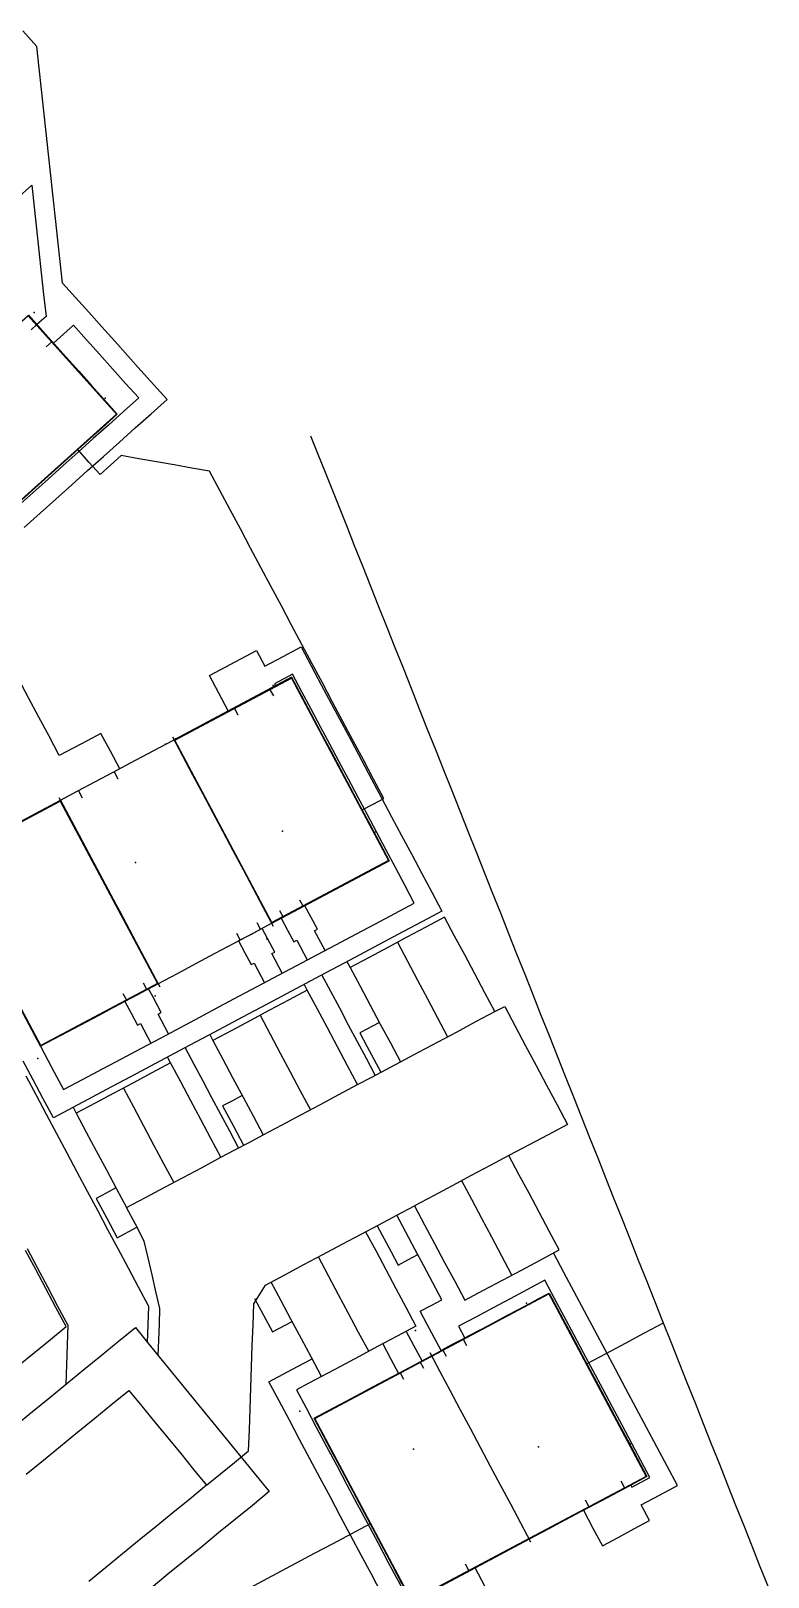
# Model space of a CAD drawing. Header units: metres. Extents: x 337936 to 338469, y 373266 to 374026.
# Drawn here: x 338193.3 to 338226.3, y 373599.6 to 373669 of the extents above; entities that cross this region are included whole.
import ezdxf

# ---------------------------------------------------------------- set-up
doc = ezdxf.new("R2010")
doc.units = ezdxf.units.M
for name, color, linetype in [('3D_LINES', 3, 'Continuous'), ('3D_Points', 1, 'Continuous'), ('PLOTS EXTERNAL LEVEL', 6, 'Continuous'), ('PLOTS FFL', 5, 'Continuous')]:
    doc.layers.add(name, color=color, linetype=linetype)

msp = doc.modelspace()

# ---------------------------------------------------------------- linework, layer by layer
at = {"layer": '3D_LINES'}
for points in [[(338192.981, 373646.693, 33.74), (338193.692, 373647.331, 33.739), (338194.404, 373647.97, 33.737), (338195.116, 373648.608, 33.736), (338195.828, 373649.246, 33.734), (338196.539, 373649.884, 33.733), (338197.251, 373650.522, 33.731), (338197.963, 373651.16, 33.737), (338198.675, 373651.799, 33.75), (338199.387, 373652.437, 33.75), (338198.801, 373653.09, 33.75), (338198.215, 373653.743, 33.75), (338197.63, 373654.396, 33.75), (338197.044, 373655.049, 33.75), (338196.459, 373655.702, 33.749), (338195.873, 373656.355, 33.748), (338195.288, 373657.009, 33.748), (338194.702, 373657.662, 33.747), (338194.597, 373658.627, 33.745), (338194.492, 373659.593, 33.743), (338194.387, 373660.558, 33.742), (338194.282, 373661.523, 33.74), (338194.177, 373662.489, 33.739), (338194.072, 373663.454, 33.737), (338193.967, 373664.42, 33.735), (338193.862, 373665.385, 33.734), (338193.757, 373666.351, 33.732), (338193.652, 373667.316, 33.73), (338193.547, 373668.282, 33.729), (338192.92, 373668.98, 33.728)], [(338189.697, 373660.098, 33.752), (338190.068, 373659.684, 33.753), (338190.44, 373659.27, 33.753), (338190.886, 373659.67, 33.747), (338191.333, 373660.071, 33.745), (338191.232, 373660.183, 33.745), (338191.928, 373660.807, 33.743), (338192.623, 373661.431, 33.741), (338193.319, 373662.054, 33.74), (338193.426, 373661.073, 33.742), (338193.532, 373660.092, 33.743), (338193.639, 373659.11, 33.745), (338193.746, 373658.129, 33.747), (338193.853, 373657.148, 33.748), (338193.959, 373656.167, 33.75), (338193.551, 373655.8, 33.756), (338193.922, 373655.386, 33.756), (338194.293, 373654.972, 33.755)], [(338193.167, 373656.228, 33.747), (338193.731, 373655.599, 33.747), (338194.296, 373654.969, 33.747), (338194.86, 373654.34, 33.746), (338195.425, 373653.71, 33.746), (338195.989, 373653.08, 33.746), (338196.553, 373652.451, 33.746), (338197.155, 373651.779, 33.746), (338196.461, 373651.157, 33.746), (338195.766, 373650.534, 33.747), (338195.072, 373649.911, 33.747), (338194.377, 373649.289, 33.747), (338193.683, 373648.666, 33.747), (338192.988, 373648.043, 33.747)], [(338193.551, 373655.8, 33.746), (338193.922, 373655.386, 33.746), (338194.293, 373654.972, 33.746), (338194.74, 373655.372, 33.746), (338195.187, 373655.773, 33.746), (338195.772, 373655.12, 33.746), (338196.358, 373654.466, 33.746), (338196.944, 373653.813, 33.746), (338197.53, 373653.159, 33.746), (338198.116, 373652.506, 33.746), (338197.438, 373651.898, 33.746), (338196.76, 373651.291, 33.746), (338196.082, 373650.683, 33.746), (338195.405, 373650.075, 33.746), (338194.727, 373649.468, 33.746), (338194.049, 373648.86, 33.746), (338193.372, 373648.253, 33.746), (338192.694, 373647.645, 33.746)], [(338193.288, 373655.565, 33.765), (338193.551, 373655.8, 33.756)], [(338193.971, 373654.803, 33.764), (338194.233, 373655.039, 33.755)], [(338205.828, 373650.81, 33.75), (338206.155, 373649.99, 33.75), (338206.482, 373649.17, 33.75), (338206.809, 373648.35, 33.743), (338207.136, 373647.53, 33.733), (338207.463, 373646.71, 33.722), (338207.79, 373645.89, 33.712), (338208.154, 373644.974, 33.7), (338208.518, 373644.057, 33.689), (338208.882, 373643.141, 33.677), (338209.246, 373642.224, 33.666), (338209.61, 373641.308, 33.654), (338209.974, 373640.391, 33.643), (338210.337, 373639.475, 33.631), (338210.701, 373638.558, 33.619), (338211.065, 373637.642, 33.61), (338211.429, 373636.725, 33.61), (338211.793, 373635.809, 33.609), (338212.157, 373634.892, 33.609), (338212.521, 373633.976, 33.608), (338212.885, 373633.059, 33.608), (338213.249, 373632.143, 33.607), (338213.613, 373631.226, 33.609), (338213.977, 373630.31, 33.612), (338214.341, 373629.394, 33.614), (338214.705, 373628.477, 33.617), (338215.068, 373627.561, 33.619), (338215.432, 373626.644, 33.622), (338215.796, 373625.728, 33.624), (338216.16, 373624.811, 33.627), (338216.524, 373623.895, 33.629), (338216.888, 373622.978, 33.632), (338217.252, 373622.062, 33.634), (338217.616, 373621.145, 33.637), (338217.98, 373620.229, 33.639), (338218.344, 373619.312, 33.642), (338218.708, 373618.396, 33.644), (338219.072, 373617.479, 33.647), (338219.435, 373616.563, 33.649), (338219.799, 373615.646, 33.652), (338220.163, 373614.73, 33.654), (338220.527, 373613.814, 33.657), (338220.891, 373612.897, 33.659), (338221.255, 373611.981, 33.662), (338221.619, 373611.064, 33.664), (338221.983, 373610.148, 33.667), (338222.347, 373609.231, 33.669), (338222.711, 373608.315, 33.671), (338223.075, 373607.398, 33.674), (338223.439, 373606.482, 33.676), (338223.803, 373605.565, 33.678), (338224.166, 373604.649, 33.677), (338224.53, 373603.732, 33.676), (338224.894, 373602.816, 33.675), (338225.258, 373601.899, 33.675), (338225.622, 373600.983, 33.674), (338225.986, 373600.066, 33.672), (338226.35, 373599.15, 33.671)], [(338208.145, 373634.015, 33.6), (338208.631, 373634.273, 33.601), (338209.116, 373634.531, 33.603), (338208.656, 373635.395, 33.603), (338208.197, 373636.259, 33.603), (338207.737, 373637.123, 33.603), (338207.277, 373637.987, 33.604), (338206.817, 373638.851, 33.604), (338206.357, 373639.715, 33.613), (338205.897, 373640.579, 33.624), (338205.438, 373641.443, 33.634), (338204.978, 373642.306, 33.644), (338204.518, 373643.17, 33.655), (338204.058, 373644.034, 33.665), (338203.598, 373644.898, 33.675), (338203.138, 373645.762, 33.685), (338202.678, 373646.626, 33.696), (338202.219, 373647.49, 33.706), (338201.759, 373648.354, 33.716), (338201.299, 373649.218, 33.727), (338200.505, 373649.358, 33.724), (338199.711, 373649.499, 33.722), (338198.917, 373649.64, 33.72), (338198.123, 373649.78, 33.719), (338197.329, 373649.921, 33.726), (338196.856, 373649.496, 33.727), (338196.382, 373649.072, 33.728), (338195.882, 373649.63, 33.736), (338195.381, 373650.189, 33.744)], [(338197.269, 373635.865, 33.631), (338196.846, 373636.66, 33.639), (338196.423, 373637.454, 33.647), (338195.801, 373637.123, 33.656), (338195.178, 373636.791, 33.666), (338194.555, 373636.46, 33.675), (338194.097, 373637.321, 33.684), (338193.638, 373638.182, 33.693), (338193.18, 373639.043, 33.701), (338192.722, 373639.904, 33.71), (338192.263, 373640.765, 33.719), (338191.805, 373641.626, 33.728), (338191.347, 373642.487, 33.737), (338190.888, 373643.348, 33.746), (338190.43, 373644.209, 33.75)], [(338202.134, 373638.457, 33.601), (338201.711, 373639.251, 33.611), (338201.288, 373640.045, 33.623), (338201.995, 373640.421, 33.623), (338202.701, 373640.797, 33.62), (338203.407, 373641.173, 33.619), (338203.783, 373640.467, 33.611), (338204.595, 373640.899, 33.621), (338205.406, 373641.331, 33.632), (338205.857, 373640.484, 33.622), (338206.308, 373639.638, 33.612), (338206.758, 373638.791, 33.604), (338207.209, 373637.944, 33.604), (338207.66, 373637.097, 33.603), (338208.11, 373636.251, 33.603), (338208.561, 373635.404, 33.603), (338209.012, 373634.557, 33.602), (338209.463, 373633.711, 33.602), (338209.913, 373632.864, 33.602), (338210.364, 373632.017, 33.604), (338210.815, 373631.17, 33.606), (338211.265, 373630.324, 33.609), (338211.716, 373629.477, 33.611), (338210.845, 373629.013, 33.611), (338209.973, 373628.549, 33.615), (338209.102, 373628.085, 33.614), (338208.231, 373627.622, 33.613), (338207.359, 373627.158, 33.612), (338206.488, 373626.694, 33.611), (338205.617, 373626.23, 33.61), (338204.745, 373625.766, 33.61), (338203.874, 373625.303, 33.61), (338203.002, 373624.839, 33.611), (338202.131, 373624.375, 33.611), (338201.26, 373623.911, 33.611), (338200.388, 373623.447, 33.611), (338199.517, 373622.983, 33.61), (338198.646, 373622.52, 33.61), (338197.774, 373622.056, 33.61), (338196.903, 373621.592, 33.61), (338196.031, 373621.128, 33.61), (338195.16, 373620.664, 33.61), (338194.289, 373620.2, 33.596), (338193.838, 373621.048, 33.594), (338193.387, 373621.895, 33.592), (338192.936, 373622.742, 33.593)], [(338192.848, 373633.512, 33.696), (338193.727, 373633.98, 33.683), (338194.606, 373634.448, 33.67), (338195.394, 373634.867, 33.659), (338196.181, 373635.286, 33.647), (338196.968, 373635.705, 33.636), (338197.756, 373636.124, 33.624), (338198.543, 373636.543, 33.613), (338199.33, 373636.963, 33.601), (338199.702, 373637.16, 33.601), (338200.581, 373637.628, 33.6), (338201.46, 373638.096, 33.6), (338202.339, 373638.564, 33.599), (338203.218, 373639.032, 33.599), (338204.097, 373639.5, 33.598), (338204.976, 373639.968, 33.598), (338205.415, 373639.144, 33.598), (338205.853, 373638.321, 33.598), (338206.291, 373637.498, 33.598), (338206.729, 373636.674, 33.598), (338207.168, 373635.851, 33.598), (338207.606, 373635.028, 33.598), (338208.044, 373634.204, 33.597), (338208.483, 373633.381, 33.597), (338208.921, 373632.557, 33.597), (338209.359, 373631.734, 33.597), (338208.48, 373631.266, 33.597), (338207.601, 373630.798, 33.597), (338206.722, 373630.33, 33.597), (338205.843, 373629.862, 33.597), (338204.964, 373629.395, 33.597), (338204.085, 373628.927, 33.597), (338203.236, 373628.475, 33.597), (338202.386, 373628.023, 33.597), (338201.537, 373627.57, 33.597), (338200.688, 373627.118, 33.597), (338199.838, 373626.666, 33.597), (338198.989, 373626.214, 33.597)], [(338193.692, 373623.449, 33.597), (338193.913, 373623.034, 33.597), (338194.331, 373622.249, 33.597), (338194.749, 373621.465, 33.597), (338195.623, 373621.93, 33.597), (338196.497, 373622.395, 33.597), (338197.371, 373622.861, 33.597), (338198.245, 373623.326, 33.597), (338199.119, 373623.791, 33.597), (338199.993, 373624.256, 33.597), (338200.867, 373624.721, 33.597), (338201.741, 373625.187, 33.597), (338202.615, 373625.652, 33.597), (338203.489, 373626.117, 33.597), (338204.363, 373626.582, 33.597), (338205.237, 373627.048, 33.597), (338206.111, 373627.513, 33.597), (338206.985, 373627.978, 33.597), (338207.859, 373628.443, 33.597), (338208.733, 373628.909, 33.597), (338209.607, 373629.374, 33.597), (338210.481, 373629.839, 33.597), (338210.056, 373630.638, 33.597), (338209.63, 373631.437, 33.597), (338209.205, 373632.237, 33.597), (338208.78, 373633.036, 33.597), (338208.362, 373633.821, 33.597), (338207.944, 373634.606, 33.597), (338207.526, 373635.392, 33.597), (338207.108, 373636.177, 33.597), (338206.69, 373636.962, 33.597), (338206.272, 373637.747, 33.597), (338205.854, 373638.533, 33.597), (338205.436, 373639.318, 33.597), (338205.018, 373640.103, 33.597), (338204.206, 373639.671, 33.598), (338204.253, 373639.583, 33.598)], [(338203.992, 373639.444, 33.598), (338204.158, 373639.133, 33.598)], [(338202.394, 373638.593, 33.601), (338202.56, 373638.282, 33.61)], [(338199.632, 373637.293, 33.6), (338200.084, 373636.443, 33.6), (338200.536, 373635.593, 33.6), (338200.989, 373634.743, 33.6), (338201.441, 373633.893, 33.6), (338201.893, 373633.043, 33.6), (338202.346, 373632.194, 33.6), (338202.798, 373631.344, 33.6), (338203.251, 373630.494, 33.6), (338203.703, 373629.644, 33.6), (338204.155, 373628.794, 33.6)], [(338197.01, 373635.727, 33.635), (338197.175, 373635.416, 33.644)], [(338195.412, 373634.877, 33.66), (338195.578, 373634.566, 33.668)], [(338194.536, 373634.58, 33.598), (338194.988, 373633.731, 33.598), (338195.441, 373632.881, 33.598), (338195.893, 373632.031, 33.598), (338196.345, 373631.181, 33.598), (338196.798, 373630.331, 33.598), (338197.25, 373629.481, 33.598), (338197.703, 373628.631, 33.598), (338198.155, 373627.782, 33.598), (338198.607, 373626.932, 33.598), (338199.06, 373626.082, 33.598)], [(338205.329, 373629.988, 33.612), (338205.495, 373629.677, 33.6)], [(338204.427, 373629.508, 33.627), (338204.592, 373629.197, 33.609)], [(338206.475, 373627.706, 33.608), (338206.005, 373628.589, 33.605), (338206.137, 373628.66, 33.605), (338205.855, 373629.189, 33.603), (338205.573, 373629.719, 33.6), (338205.044, 373629.437, 33.602), (338204.514, 373629.155, 33.611), (338204.796, 373628.625, 33.601), (338205.078, 373628.096, 33.604), (338205.21, 373628.166, 33.604), (338205.68, 373627.284, 33.607)], [(338214.095, 373624.966, 33.624), (338213.644, 373625.813, 33.622), (338213.193, 373626.66, 33.619), (338212.742, 373627.508, 33.617), (338212.29, 373628.355, 33.614), (338211.839, 373629.203, 33.612), (338210.992, 373628.752, 33.612), (338210.145, 373628.301, 33.616), (338209.297, 373627.849, 33.615), (338208.45, 373627.398, 33.614), (338207.602, 373626.947, 33.613), (338208.053, 373626.1, 33.617), (338208.504, 373625.252, 33.62), (338208.956, 373624.405, 33.624), (338209.407, 373623.558, 33.627), (338209.858, 373622.71, 33.631)], [(338202.509, 373628.487, 33.622), (338202.675, 373628.176, 33.613)], [(338204.557, 373626.686, 33.598), (338204.087, 373627.568, 33.598), (338204.219, 373627.639, 33.598), (338203.899, 373628.241, 33.598), (338203.656, 373628.698, 33.598), (338203.126, 373628.416, 33.598), (338202.596, 373628.134, 33.598), (338202.878, 373627.605, 33.598), (338203.16, 373627.075, 33.598), (338203.293, 373627.146, 33.598), (338203.762, 373626.263, 33.598)], [(338203.412, 373628.968, 33.627), (338203.577, 373628.656, 33.616)], [(338209.721, 373628.075, 33.616), (338210.172, 373627.228, 33.619), (338210.623, 373626.38, 33.623), (338211.074, 373625.533, 33.626), (338211.525, 373624.685, 33.629), (338211.976, 373623.838, 33.63)], [(338207.461, 373627.212, 33.612), (338207.602, 373626.947, 33.613)], [(338208.732, 373622.111, 33.629), (338208.333, 373622.861, 33.626), (338207.933, 373623.612, 33.623), (338207.534, 373624.362, 33.62), (338207.135, 373625.112, 33.617), (338206.735, 373625.863, 33.614), (338206.336, 373626.613, 33.611)], [(338198.989, 373626.214, 33.747), (338198.11, 373625.746, 33.747), (338197.231, 373625.278, 33.747), (338196.352, 373624.811, 33.747), (338195.473, 373624.343, 33.747), (338194.594, 373623.875, 33.747), (338193.715, 373623.407, 33.747), (338193.277, 373624.23, 33.747)], [(338197.413, 373625.775, 33.619), (338197.579, 373625.464, 33.61)], [(338199.461, 373623.973, 33.598), (338198.991, 373624.856, 33.598), (338199.124, 373624.927, 33.598), (338198.759, 373625.613, 33.598), (338198.56, 373625.986, 33.595), (338198.03, 373625.704, 33.595), (338197.501, 373625.422, 33.595), (338197.783, 373624.892, 33.595), (338198.065, 373624.363, 33.595), (338198.197, 373624.433, 33.595), (338198.667, 373623.55, 33.595)], [(338198.316, 373626.255, 33.595), (338198.482, 373625.944, 33.595)], [(338207.938, 373621.688, 33.629), (338207.487, 373622.536, 33.626), (338207.036, 373623.383, 33.622), (338206.585, 373624.23, 33.618), (338206.133, 373625.078, 33.614), (338205.682, 373625.925, 33.611), (338204.835, 373625.474, 33.612), (338203.987, 373625.023, 33.612), (338203.14, 373624.572, 33.612), (338202.293, 373624.121, 33.612), (338201.445, 373623.67, 33.612), (338201.896, 373622.823, 33.616), (338202.347, 373621.975, 33.62), (338202.798, 373621.128, 33.623), (338203.25, 373620.28, 33.627), (338203.701, 373619.433, 33.631)], [(338205.682, 373625.925, 33.611), (338205.541, 373626.19, 33.61)], [(338198.995, 373609.519, 33.603), (338199.02, 373610.226, 33.607), (338199.044, 373610.932, 33.611), (338199.068, 373611.639, 33.615), (338198.893, 373612.395, 33.617), (338198.718, 373613.152, 33.618), (338198.543, 373613.908, 33.62), (338198.368, 373614.665, 33.621), (338197.968, 373615.417, 33.62), (338197.568, 373616.168, 33.619), (338198.415, 373616.619, 33.63), (338199.263, 373617.071, 33.63), (338200.11, 373617.522, 33.63), (338200.958, 373617.973, 33.63), (338201.805, 373618.424, 33.63), (338202.437, 373618.76, 33.63), (338203.069, 373619.096, 33.631), (338203.701, 373619.433, 33.631), (338204.548, 373619.884, 33.631), (338205.395, 373620.335, 33.631), (338206.243, 373620.786, 33.631), (338207.09, 373621.237, 33.63), (338207.938, 373621.688, 33.629), (338208.578, 373622.029, 33.629), (338209.218, 373622.37, 33.63), (338209.858, 373622.71, 33.631), (338210.705, 373623.161, 33.632), (338211.553, 373623.612, 33.633), (338212.4, 373624.063, 33.625), (338213.247, 373624.514, 33.624), (338214.095, 373624.966, 33.624), (338214.536, 373625.201, 33.624), (338215.006, 373624.318, 33.627), (338215.476, 373623.435, 33.629), (338215.946, 373622.552, 33.632), (338216.416, 373621.67, 33.634), (338216.886, 373620.787, 33.637), (338217.355, 373619.904, 33.639), (338216.479, 373619.437, 33.639), (338215.602, 373618.971, 33.639), (338214.725, 373618.504, 33.64)], [(338203.564, 373624.798, 33.612), (338204.015, 373623.95, 33.616), (338204.466, 373623.103, 33.619), (338204.917, 373622.255, 33.623), (338205.368, 373621.408, 33.627), (338205.819, 373620.561, 33.631)], [(338208.918, 373624.476, 33.623), (338208.035, 373624.006, 33.622), (338208.348, 373623.417, 33.625), (338208.662, 373622.829, 33.627), (338208.975, 373622.24, 33.63)], [(338201.304, 373623.935, 33.611), (338201.445, 373623.67, 33.612)], [(338199.55, 373622.661, 33.611), (338199.409, 373622.926, 33.61)], [(338202.599, 373618.847, 33.631), (338202.2, 373619.597, 33.627), (338201.801, 373620.347, 33.624), (338201.401, 373621.098, 33.621), (338201.002, 373621.848, 33.617), (338200.602, 373622.598, 33.614), (338200.203, 373623.349, 33.611)], [(338201.805, 373618.424, 33.63), (338201.354, 373619.271, 33.626), (338200.903, 373620.119, 33.623), (338200.452, 373620.966, 33.619), (338200.001, 373621.813, 33.615), (338199.55, 373622.661, 33.611), (338198.702, 373622.21, 33.611), (338197.855, 373621.759, 33.611), (338197.007, 373621.308, 33.611), (338196.16, 373620.857, 33.611), (338195.312, 373620.406, 33.61), (338195.764, 373619.558, 33.612), (338196.215, 373618.711, 33.614), (338196.666, 373617.863, 33.615), (338197.117, 373617.016, 33.617), (338197.568, 373616.168, 33.619)], [(338198.515, 373610.107, 33.6), (338198.543, 373610.918, 33.604), (338198.571, 373611.73, 33.609), (338198.113, 373612.591, 33.607), (338197.655, 373613.452, 33.606), (338197.196, 373614.313, 33.604), (338196.738, 373615.173, 33.602), (338196.28, 373616.034, 33.601), (338195.821, 373616.895, 33.599), (338195.363, 373617.756, 33.597), (338194.905, 373618.617, 33.596), (338194.447, 373619.478, 33.594), (338193.988, 373620.339, 33.592), (338193.53, 373621.2, 33.591), (338193.072, 373622.061, 33.589)], [(338197.431, 373621.533, 33.611), (338197.882, 373620.686, 33.615), (338198.333, 373619.838, 33.619), (338198.784, 373618.991, 33.623), (338199.235, 373618.143, 33.626), (338199.686, 373617.296, 33.63)], [(338202.761, 373621.198, 33.623), (338202.319, 373620.963, 33.623), (338201.878, 373620.728, 33.623), (338202.348, 373619.846, 33.627), (338202.818, 373618.963, 33.631)], [(338195.171, 373620.67, 33.61), (338195.312, 373620.406, 33.61)], [(338212.743, 373612.011, 33.672), (338213.59, 373612.462, 33.671), (338214.438, 373612.913, 33.67), (338215.285, 373613.365, 33.668), (338216.133, 373613.816, 33.658), (338216.98, 373614.267, 33.652), (338216.529, 373615.114, 33.649), (338216.078, 373615.962, 33.647), (338215.627, 373616.809, 33.644), (338215.176, 373617.656, 33.642), (338214.725, 373618.504, 33.64), (338213.877, 373618.053, 33.65), (338213.03, 373617.602, 33.653), (338212.183, 373617.151, 33.652), (338211.335, 373616.7, 33.652), (338210.488, 373616.248, 33.653), (338210.939, 373615.401, 33.657), (338211.39, 373614.554, 33.661), (338211.841, 373613.706, 33.664), (338212.292, 373612.859, 33.668), (338212.743, 373612.011, 33.672)], [(338214.862, 373613.139, 33.67), (338214.411, 373613.986, 33.666), (338213.959, 373614.834, 33.663), (338213.508, 373615.681, 33.659), (338213.057, 373616.529, 33.656), (338212.606, 373617.376, 33.652)], [(338197.098, 373617.051, 33.617), (338196.657, 373616.816, 33.61), (338196.215, 373616.581, 33.603), (338196.685, 373615.699, 33.604), (338197.155, 373614.816, 33.606), (338198.038, 373615.286, 33.62)], [(338201.161, 373603.704, 33.628), (338201.791, 373604.219, 33.635), (338202.421, 373604.733, 33.642), (338203.05, 373605.247, 33.649), (338203.083, 373606.19, 33.649), (338203.115, 373607.132, 33.648), (338203.148, 373608.074, 33.651), (338203.18, 373609.017, 33.656), (338203.213, 373609.959, 33.661), (338203.245, 373610.902, 33.658), (338203.278, 373611.844, 33.655), (338203.807, 373612.693, 33.653), (338204.666, 373613.15, 33.654), (338205.525, 373613.607, 33.654), (338206.383, 373614.064, 33.655), (338207.242, 373614.521, 33.655), (338208.1, 373614.978, 33.655), (338208.896, 373615.401, 33.655), (338209.692, 373615.825, 33.654), (338210.488, 373616.248, 33.653)], [(338208.81, 373615.356, 33.655), (338209.124, 373614.767, 33.658), (338209.437, 373614.179, 33.66), (338209.75, 373613.59, 33.663), (338210.192, 373613.825, 33.662), (338210.633, 373614.06, 33.662)], [(338220.191, 373603.71, 33.672), (338220.238, 373603.622, 33.672), (338221.05, 373604.054, 33.672), (338220.641, 373604.82, 33.672), (338220.233, 373605.587, 33.672), (338219.801, 373606.4, 33.672), (338219.368, 373607.213, 33.672), (338218.935, 373608.027, 33.672), (338218.502, 373608.84, 33.672), (338218.069, 373609.653, 33.672), (338217.636, 373610.466, 33.672), (338217.204, 373611.279, 33.672), (338216.771, 373612.092, 33.672), (338216.338, 373612.905, 33.672), (338215.563, 373612.493, 33.672), (338214.788, 373612.08, 33.672), (338214.014, 373611.668, 33.672), (338213.239, 373611.256, 33.672), (338212.464, 373610.843, 33.672), (338212.746, 373610.314, 33.672), (338212.216, 373610.032, 33.672), (338211.687, 373609.75, 33.672), (338211.373, 373610.338, 33.672), (338211.06, 373610.927, 33.672), (338210.747, 373611.515, 33.672), (338211.23, 373611.772, 33.672), (338211.714, 373612.03, 33.672), (338211.31, 373612.789, 33.672), (338210.905, 373613.548, 33.672), (338210.501, 373614.307, 33.672), (338210.097, 373615.066, 33.672), (338209.693, 373615.826, 33.672)], [(338208.297, 373615.082, 33.673), (338208.748, 373614.235, 33.673), (338209.199, 373613.388, 33.673), (338209.65, 373612.54, 33.673), (338210.101, 373611.693, 33.673), (338210.552, 373610.845, 33.673), (338209.705, 373610.394, 33.673), (338208.858, 373609.943, 33.673), (338208.01, 373609.492, 33.673), (338207.163, 373609.041, 33.673), (338206.315, 373608.59, 33.673), (338205.864, 373609.437, 33.673), (338205.413, 373610.285, 33.673), (338204.962, 373611.132, 33.673), (338204.511, 373611.98, 33.673), (338204.06, 373612.827, 33.673)], [(338192.741, 373609.094, 33.521), (338193.447, 373609.671, 33.53), (338194.154, 373610.248, 33.542), (338194.861, 373610.825, 33.555), (338194.406, 373611.68, 33.553), (338193.951, 373612.535, 33.551), (338193.496, 373613.39, 33.55), (338193.04, 373614.246, 33.548)], [(338193.107, 373614.333, 33.549), (338193.565, 373613.472, 33.551), (338194.024, 373612.611, 33.553), (338194.482, 373611.75, 33.554), (338194.94, 373610.89, 33.556), (338194.909, 373610.004, 33.551), (338194.879, 373609.119, 33.547), (338194.848, 373608.233, 33.547)], [(338208.434, 373609.718, 33.673), (338207.983, 373610.565, 33.67), (338207.532, 373611.412, 33.666), (338207.081, 373612.26, 33.662), (338206.63, 373613.107, 33.658), (338206.179, 373613.955, 33.654)], [(338218.073, 373602.581, 33.675), (338218.496, 373601.787, 33.675), (338218.919, 373600.992, 33.674), (338219.625, 373601.368, 33.673), (338220.332, 373601.744, 33.672), (338221.038, 373602.12, 33.671), (338220.662, 373602.826, 33.672), (338221.474, 373603.258, 33.672), (338222.285, 373603.69, 33.674), (338221.822, 373604.56, 33.675), (338221.359, 373605.431, 33.676), (338220.896, 373606.301, 33.674), (338220.433, 373607.171, 33.672), (338219.969, 373608.041, 33.669), (338219.506, 373608.911, 33.667), (338219.043, 373609.781, 33.664), (338218.58, 373610.651, 33.662), (338218.117, 373611.522, 33.659), (338217.654, 373612.392, 33.657), (338217.19, 373613.262, 33.654), (338216.727, 373614.132, 33.652)], [(338203.318, 373612.093, 33.654), (338203.718, 373611.342, 33.657), (338204.117, 373610.592, 33.661), (338205, 373611.062, 33.661)], [(338211.257, 373609.521, 33.672), (338212.117, 373609.979, 33.672), (338212.977, 373610.436, 33.672), (338213.836, 373610.894, 33.672), (338214.696, 373611.352, 33.672), (338215.556, 373611.809, 33.672), (338216.044, 373612.069, 33.672), (338216.532, 373612.329, 33.672), (338216.97, 373611.505, 33.672), (338217.408, 373610.682, 33.672), (338217.846, 373609.859, 33.672), (338218.285, 373609.035, 33.672), (338218.723, 373608.212, 33.672), (338219.161, 373607.388, 33.672), (338219.6, 373606.565, 33.672), (338220.038, 373605.742, 33.672), (338220.476, 373604.918, 33.672), (338220.914, 373604.095, 33.672), (338220.035, 373603.627, 33.672), (338219.156, 373603.159, 33.672), (338218.277, 373602.691, 33.672), (338217.398, 373602.223, 33.672), (338216.519, 373601.755, 33.672), (338215.64, 373601.287, 33.672), (338214.761, 373600.82, 33.672), (338213.882, 373600.352, 33.672), (338213.003, 373599.884, 33.672), (338212.124, 373599.416, 33.672)], [(338192.587, 373606.387, 33.522), (338193.355, 373607.014, 33.531), (338194.124, 373607.642, 33.539), (338194.893, 373608.269, 33.548), (338195.661, 373608.896, 33.557), (338196.43, 373609.524, 33.569), (338197.198, 373610.151, 33.582), (338197.967, 373610.779, 33.596), (338198.568, 373610.043, 33.6), (338199.168, 373609.307, 33.604), (338199.769, 373608.571, 33.609), (338200.37, 373607.835, 33.614), (338200.971, 373607.099, 33.622), (338201.572, 373606.363, 33.63), (338202.172, 373605.627, 33.638), (338202.773, 373604.892, 33.646), (338203.374, 373604.156, 33.67), (338203.975, 373603.42, 33.694), (338203.217, 373602.802, 33.708), (338202.46, 373602.183, 33.694), (338201.703, 373601.565, 33.672), (338200.946, 373600.947, 33.65), (338200.188, 373600.329, 33.628), (338199.431, 373599.71, 33.611), (338198.674, 373599.092, 33.602)], [(338209.064, 373610.053, 33.673), (338209.416, 373609.391, 33.673), (338209.769, 373608.729, 33.673), (338210.298, 373609.011, 33.673), (338210.828, 373609.293, 33.673), (338210.476, 373609.955, 33.673), (338210.123, 373610.617, 33.673)], [(338221.652, 373610.982, 33.664), (338220.794, 373610.525, 33.664), (338219.936, 373610.068, 33.664), (338219.079, 373609.612, 33.665), (338218.221, 373609.155, 33.669)], [(338215.71, 373601.155, 33.675), (338215.258, 373602.005, 33.675), (338214.806, 373602.855, 33.705), (338214.353, 373603.705, 33.777), (338213.901, 373604.554, 33.804), (338213.449, 373605.404, 33.824), (338212.996, 373606.254, 33.8), (338212.544, 373607.104, 33.776), (338212.092, 373607.954, 33.752), (338211.639, 373608.804, 33.728), (338211.187, 373609.654, 33.704)], [(338211.93, 373609.48, 33.71), (338211.765, 373609.791, 33.702)], [(338212.833, 373609.961, 33.704), (338212.667, 373610.272, 33.696)], [(338209.016, 373598.845, 33.675), (338208.556, 373599.71, 33.675), (338208.096, 373600.574, 33.675), (338207.635, 373601.438, 33.675), (338207.175, 373602.303, 33.675), (338206.715, 373603.167, 33.675), (338206.255, 373604.031, 33.675), (338205.795, 373604.896, 33.675), (338205.335, 373605.76, 33.675), (338204.875, 373606.624, 33.67), (338204.415, 373607.489, 33.665), (338203.955, 373608.353, 33.663), (338204.601, 373608.697, 33.668), (338205.247, 373609.041, 33.668), (338205.892, 373609.384, 33.669)], [(338209.927, 373599.303, 33.672), (338209.489, 373600.127, 33.672), (338209.051, 373600.95, 33.672), (338208.613, 373601.773, 33.672), (338208.174, 373602.597, 33.672), (338207.736, 373603.42, 33.672), (338207.298, 373604.244, 33.672), (338206.859, 373605.067, 33.672), (338206.421, 373605.89, 33.672), (338205.983, 373606.714, 33.672), (338206.862, 373607.182, 33.672), (338207.741, 373607.65, 33.672), (338208.62, 373608.117, 33.672), (338209.499, 373608.585, 33.672), (338210.378, 373609.053, 33.672), (338211.257, 373609.521, 33.672)], [(338210.915, 373608.94, 33.724), (338210.75, 373609.251, 33.715)], [(338206.315, 373608.59, 33.672), (338205.753, 373608.29, 33.672), (338205.19, 373607.991, 33.672), (338205.623, 373607.176, 33.672), (338206.083, 373606.313, 33.672), (338206.542, 373605.451, 33.672), (338207.001, 373604.588, 33.672), (338207.461, 373603.725, 33.672), (338207.92, 373602.862, 33.672), (338208.379, 373601.999, 33.672), (338208.838, 373601.136, 33.672), (338209.298, 373600.274, 33.672), (338209.757, 373599.411, 33.672), (338210.041, 373598.878, 33.672), (338210.324, 373598.345, 33.672), (338211.136, 373598.777, 33.672), (338211.089, 373598.865, 33.672)], [(338210.013, 373608.459, 33.727), (338209.847, 373608.771, 33.715)], [(338193.076, 373604.204, 33.598), (338193.844, 373604.831, 33.598), (338194.612, 373605.458, 33.598), (338195.379, 373606.084, 33.598), (338196.147, 373606.711, 33.598), (338196.915, 373607.338, 33.598), (338197.682, 373607.965, 33.598), (338198.262, 373607.255, 33.598), (338198.842, 373606.545, 33.598), (338199.421, 373605.834, 33.598), (338200.001, 373605.124, 33.598), (338200.581, 373604.414, 33.598), (338201.161, 373603.704, 33.598), (338200.406, 373603.088, 33.598), (338199.651, 373602.472, 33.598), (338198.896, 373601.855, 33.598), (338198.141, 373601.239, 33.598), (338197.386, 373600.623, 33.598), (338196.631, 373600.006, 33.598), (338195.876, 373599.39, 33.598)], [(338219.93, 373603.571, 33.674), (338219.764, 373603.882, 33.674)], [(338218.332, 373602.721, 33.675), (338218.167, 373603.032, 33.675)], [(338208.505, 373601.976, 33.692), (338207.666, 373601.529, 33.675), (338206.828, 373601.083, 33.675), (338205.989, 373600.637, 33.675), (338205.151, 373600.19, 33.675), (338204.312, 373599.744, 33.675), (338203.473, 373599.297, 33.692), (338202.635, 373598.851, 33.709), (338201.796, 373598.405, 33.726), (338200.958, 373597.958, 33.743), (338200.119, 373597.512, 33.741), (338199.913, 373596.836, 33.756), (338199.706, 373596.159, 33.764), (338199.5, 373595.483, 33.767), (338199.852, 373594.821, 33.757), (338200.204, 373594.159, 33.748)], [(338212.948, 373599.854, 33.675), (338212.782, 373600.166, 33.675)], [(338213.208, 373599.991, 33.675), (338213.631, 373599.197, 33.675)]]:
    msp.add_polyline3d(points, dxfattribs=at)
at = {"layer": '3D_Points'}
for p in [(338193.427, 373656.349, 33.75), (338196.61, 373652.501, 33.75), (338204.151, 373639.606, 33.6), (338199.327, 373636.968, 33.6), (338199.763, 373637.21, 33.6), (338204.569, 373633.069, 33.75), (338208.761, 373633.026, 33.6), (338197.975, 373631.654, 33.75), (338203.866, 373628.224, 33.6), (338198.861, 373625.667, 33.6), (338193.587, 373622.86, 33.6), (338215.52, 373611.876, 33.675), (338210.538, 373610.658, 33.675), (338205.339, 373607.025, 33.675), (338220.214, 373605.577, 33.675), (338210.448, 373605.325, 33.825), (338216.047, 373605.435, 33.825)]:
    msp.add_point(p, dxfattribs=at)
at = {"layer": 'PLOTS EXTERNAL LEVEL'}
for points in [[(338193.167, 373656.228, 33.9), (338197.155, 373651.779, 33.9), (338190.211, 373645.553, 33.9), (338186.222, 373650.002, 33.9), (338193.167, 373656.228, 33.9)], [(338204.085, 373628.927, 33.75), (338209.359, 373631.734, 33.75), (338204.976, 373639.968, 33.75), (338199.702, 373637.16, 33.75), (338204.085, 373628.927, 33.75)], [(338198.989, 373626.214, 33.75), (338193.715, 373623.407, 33.75), (338189.332, 373631.641, 33.75), (338194.606, 373634.448, 33.75), (338198.989, 373626.214, 33.75)], [(338210.366, 373598.48, 33.825), (338205.983, 373606.714, 33.825), (338211.257, 373609.521, 33.825), (338216.532, 373612.329, 33.825), (338220.914, 373604.095, 33.825), (338215.64, 373601.287, 33.825), (338210.366, 373598.48, 33.825)]]:
    msp.add_polyline3d(points, dxfattribs=at)
at = {"layer": 'PLOTS FFL'}
for points in [[(338193.165, 373656.193, 33.9), (338197.12, 373651.781, 33.9), (338190.212, 373645.588, 33.9), (338186.257, 373650, 33.9), (338193.165, 373656.193, 33.9)], [(338204.095, 373628.96, 33.75), (338199.736, 373637.15, 33.75), (338204.966, 373639.934, 33.75), (338209.325, 373631.744, 33.75), (338204.095, 373628.96, 33.75)], [(338198.955, 373626.225, 33.75), (338193.725, 373623.441, 33.75), (338189.366, 373631.63, 33.75), (338194.596, 373634.414, 33.75), (338198.955, 373626.225, 33.75)], [(338210.376, 373598.514, 33.825), (338206.017, 373606.703, 33.825), (338211.269, 373609.499, 33.825), (338216.521, 373612.295, 33.825), (338220.881, 373604.105, 33.825), (338215.628, 373601.31, 33.825), (338210.376, 373598.514, 33.825)]]:
    msp.add_polyline3d(points, dxfattribs=at)

doc.saveas('drawing.dxf')
